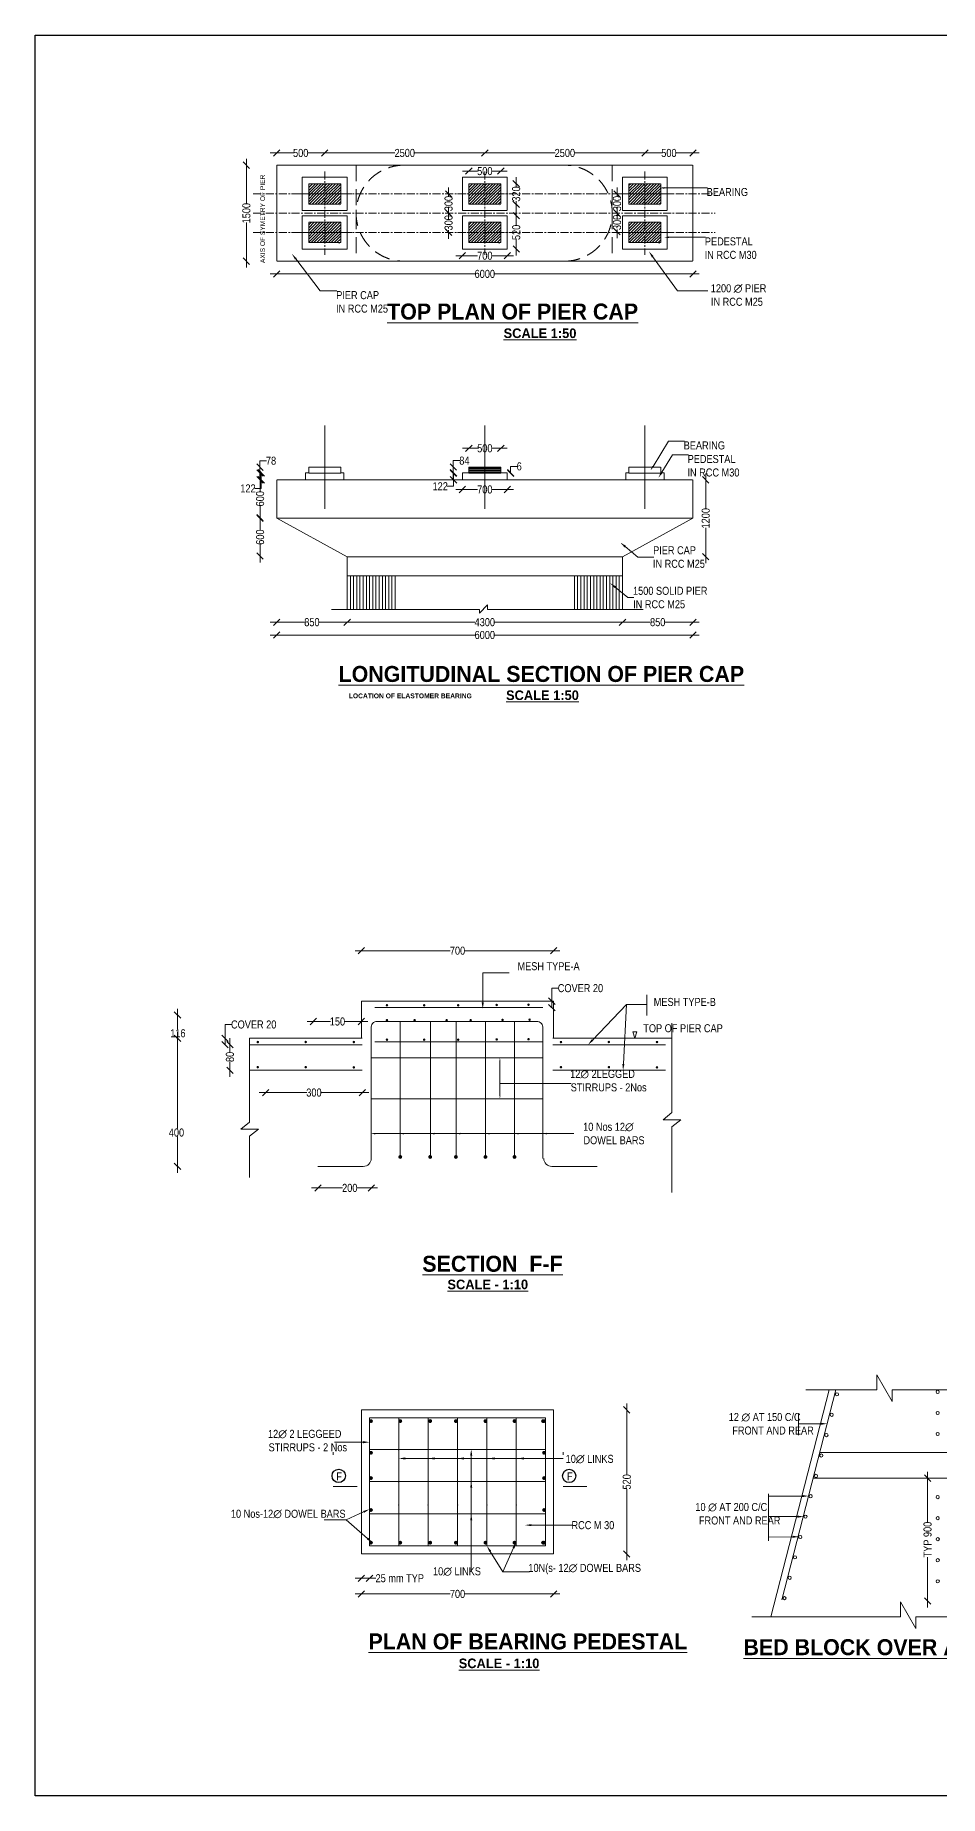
# Model space of a CAD drawing. Header units: millimetres. Extents: x -50489 to 274851, y 124916 to 300735.
# Drawn here: x 202709 to 230961, y 124916 to 179916 of the extents above; entities that cross this region are included whole.
import ezdxf
from ezdxf.enums import TextEntityAlignment as Align

# ---------------------------------------------------------------- set-up
doc = ezdxf.new("R2010")
doc.units = ezdxf.units.MM
doc.linetypes.add('CENTER', pattern=[2, 1.25, -0.25, 0.25, -0.25])
doc.linetypes.add('DASHED', pattern=[0.75, 0.5, -0.25])
for name, color, linetype in [('abutment', 7, 'Continuous'), ('canal', 7, 'Continuous'), ('CENTER', 7, 'CENTER'), ('DASHED', 7, 'DASHED'), ('FIN', 7, 'Continuous'), ('pier', 7, 'Continuous')]:
    doc.layers.add(name, color=color, linetype=linetype)
doc.styles.add('AB', font='arialbd.ttf')
doc.styles.add('arn', font='ARIALN.TTF')
doc.styles.add('CITYBLUEPR', font='cityb___.ttf')

# ---------------------------------------------------------------- blocks, each defined once
blk = doc.blocks.new('_Oblique')
at = {"color": 0, "linetype": 'ByBlock', "lineweight": -2}
blk.add_line((-0.5, -0.5), (0.5, 0.5), dxfattribs=at)

msp = doc.modelspace()

# ---------------------------------------------------------------- hatches: boundary and pattern name
at = {"lineweight": 5}
for points in [[(213255.4, 136621.3, 1), (213135.4, 136621.3, 1)], [(214170.8, 136621.3, 1), (214050.8, 136621.3, 1)], [(215104.9, 136621.3, 1), (214984.9, 136621.3, 1)], [(215908.9, 136621.3, 1), (215788.9, 136621.3, 1)], [(216830.2, 136621.3, 1), (216710.2, 136621.3, 1)], [(217738.6, 136621.3, 1), (217618.6, 136621.3, 1)], [(218629.7, 136621.3, 1), (218509.7, 136621.3, 1)], [(218541.4, 136621.3, -1), (218661.4, 136621.3, -1)], [(213255.4, 135632.5, 1), (213135.4, 135632.5, 1)], [(218541.4, 135632.5, -1), (218661.4, 135632.5, -1)], [(213255.4, 134841.5, 1), (213135.4, 134841.5, 1)], [(218541.4, 134841.5, -1), (218661.4, 134841.5, -1)], [(213255.4, 133843.1, -1), (213135.4, 133843.1, -1)], [(218541.4, 133843.1, 1), (218661.4, 133843.1, 1)], [(213255.4, 132822.4, -1), (213135.4, 132822.4, -1)], [(213255.4, 132822.4, -1), (213135.4, 132822.4, -1)], [(214170.8, 132822.4, -1), (214050.8, 132822.4, -1)], [(215104.9, 132822.4, -1), (214984.9, 132822.4, -1)], [(215908.9, 132822.4, -1), (215788.9, 132822.4, -1)], [(216830.2, 132822.4, -1), (216710.2, 132822.4, -1)], [(217738.6, 132822.4, -1), (217618.6, 132822.4, -1)], [(218629.7, 132822.4, -1), (218509.7, 132822.4, -1)], [(218541.4, 132822.4, 1), (218661.4, 132822.4, 1)], [(218541.4, 132822.4, 1), (218661.4, 132822.4, 1)]]:
    msp.add_hatch(color=256, dxfattribs=at).paths.add_polyline_path(points)
at = {"layer": 'FIN', "lineweight": 5}
for points in [[(213734.6, 149611.8, -1), (213654.6, 149611.8, -1)], [(214896.2, 149612.4, -1), (214816.2, 149612.4, -1)], [(215958.7, 149612.4, -1), (215878.7, 149612.4, -1)], [(217162.4, 149621.3, -1), (217082.4, 149621.3, -1)], [(218156.2, 149627.6, -1), (218076.2, 149627.6, -1)], [(213734.6, 149144.8, -1), (213654.6, 149144.8, -1)], [(214597.1, 149145.5, -1), (214517.1, 149145.5, -1)], [(215598.8, 149145.5, -1), (215518.8, 149145.5, -1)], [(216349.8, 149145.5, -1), (216269.8, 149145.5, -1)], [(217345.3, 149154.3, -1), (217265.3, 149154.3, -1)], [(218190.1, 149160.6, -1), (218110.1, 149160.6, -1)], [(209700.7, 148461.3, -1), (209620.7, 148461.3, -1)], [(211198.1, 148463.9, -1), (211118.1, 148463.9, -1)], [(212700.5, 148461.3, -1), (212620.5, 148461.3, -1)], [(213734.6, 148534.9, -1), (213654.6, 148534.9, -1)], [(214896.2, 148535.6, -1), (214816.2, 148535.6, -1)], [(215958.7, 148535.6, -1), (215878.7, 148535.6, -1)], [(217162.4, 148544.4, -1), (217082.4, 148544.4, -1)], [(218156.2, 148550.7, -1), (218076.2, 148550.7, -1)], [(219168.7, 148461.3, -1), (219088.7, 148461.3, -1)], [(220666.1, 148463.9, -1), (220586.1, 148463.9, -1)], [(222168.5, 148461.3, -1), (222088.5, 148461.3, -1)], [(209700.7, 147677.4, -1), (209620.7, 147677.4, -1)], [(211198.1, 147677.4, -1), (211118.1, 147677.4, -1)], [(212700.5, 147669.7, -1), (212620.5, 147669.7, -1)], [(219168.7, 147677.4, -1), (219088.7, 147677.4, -1)], [(220666.1, 147677.4, -1), (220586.1, 147677.4, -1)], [(222168.5, 147669.7, -1), (222088.5, 147669.7, -1)], [(214170.8, 144873, 1), (214050.8, 144873, 1)], [(215104.9, 144873, 1), (214984.9, 144873, 1)], [(215908.9, 144873, 1), (215788.9, 144873, 1)], [(216830.2, 144873, 1), (216710.2, 144873, 1)], [(217738.6, 144873, 1), (217618.6, 144873, 1)]]:
    msp.add_hatch(color=256, dxfattribs=at).paths.add_polyline_path(points)

# ---------------------------------------------------------------- linework, layer by layer
at = {"lineweight": 5}
for p, q in [((209304.5, 176055.7), (209304.5, 174651.9)), ((210050.9, 176236.1), (210774.7, 176236.1)), ((211950.9, 176236.1), (211227.1, 176236.1)), ((211550.9, 176236.1), (213943.4, 176236.1)), ((216950.9, 176236.1), (214558.5, 176236.1)), ((216550.9, 176236.1), (218943.4, 176236.1)), ((221950.9, 176236.1), (219558.5, 176236.1)), ((221550.9, 176236.1), (222274.7, 176236.1)), ((223450.9, 176236.1), (222727.1, 176236.1)), ((216050.9, 175669.5), (216524.7, 175669.5)), ((217450.9, 175669.5), (216977.1, 175669.5)), ((217731.2, 175475.7), (217731.2, 175181.9)), ((215619.9, 175155.7), (215619.9, 174881.9)), ((220881.8, 175155.7), (220881.8, 174881.9)), ((212199.9, 174603.9), (212200.9, 174602.9)), ((215619.9, 174555.7), (215619.9, 174281.9)), ((215619.9, 174155.7), (215619.9, 174429.5)), ((217199.9, 174603.9), (217200.9, 174602.9)), ((217731.2, 174435.7), (217731.2, 174729.5)), ((217733.9, 174475.7), (217733.9, 173981.9)), ((220881.8, 174555.7), (220881.8, 174293.9)), ((220881.8, 174155.7), (220881.8, 174429.5)), ((222199.9, 174603.9), (222200.9, 174602.9)), ((209304.5, 172655.7), (209304.5, 174059.5)), ((215619.9, 173555.7), (215619.9, 173829.5)), ((220881.8, 173579.7), (220881.8, 173841.5)), ((212199.9, 173403.9), (212200.9, 173402.9)), ((217199.9, 173403.9), (217200.9, 173402.9)), ((217733.9, 173035.7), (217733.9, 173529.5)), ((222199.9, 173403.9), (222200.9, 173402.9)), ((215850.9, 173026.9), (216525.6, 173026.9)), ((217650.9, 173026.9), (216976.3, 173026.9)), ((210050.9, 172457.5), (216444.5, 172457.5)), ((223450.9, 172457.5), (217057.4, 172457.5)), ((216050.9, 167009.9), (216524.7, 167009.9)), ((217450.9, 167009.9), (216977.1, 167009.9)), ((209727.8, 166422.4), (209727.8, 166622.4)), ((209727.8, 166622.4), (209927.8, 166622.4)), ((209727.8, 166042.4), (209727.8, 166422.4)), ((209733.5, 166224.7), (209733.5, 165661.9)), ((209770.6, 166244.7), (209770.6, 165824.7)), ((211150.9, 166244.7), (211250.9, 166244.7)), ((211150.9, 166244.7), (211150.9, 166024.7)), ((211250.9, 166424.7), (211250.9, 166232.7)), ((211250.9, 166232.7), (212250.9, 166232.7)), ((212199.9, 166232.7), (212200.9, 166231.7)), ((212250.9, 166424.7), (212250.9, 166232.7)), ((212250.9, 166244.7), (212350.9, 166244.7)), ((212350.9, 166244.7), (212350.9, 166024.7)), ((215766.7, 166424.7), (215766.7, 166624.7)), ((215766.7, 166624.7), (215966.7, 166624.7)), ((215766.7, 166032.7), (215766.7, 166424.7)), ((215773.6, 166244.7), (215773.6, 165824.7)), ((216050.9, 166244.7), (216050.9, 166024.7)), ((216050.9, 166244.7), (216250.9, 166244.7)), ((216250.9, 166424.7), (216250.9, 166232.7)), ((216250.9, 166424.7), (217250.9, 166424.7)), ((216250.9, 166417.3), (216750.9, 166417.3)), ((216250.9, 166411.1), (216750.9, 166411.1)), ((216250.9, 166404.8), (216750.9, 166404.8)), ((216250.9, 166367.3), (216750.9, 166367.3)), ((216250.9, 166361.1), (216750.9, 166361.1)), ((216250.9, 166354.8), (216750.9, 166354.8)), ((216250.9, 166317.3), (216750.9, 166317.3)), ((216250.9, 166311.1), (216750.9, 166311.1)), ((216250.9, 166304.8), (216750.9, 166304.8)), ((216250.9, 166267.3), (216750.9, 166267.3)), ((216250.9, 166261.1), (216750.9, 166261.1)), ((216250.9, 166254.8), (216750.9, 166254.8)), ((216250.9, 166232.7), (217250.9, 166232.7)), ((216750.9, 166417.3), (217250.9, 166417.3)), ((216750.9, 166411.1), (217250.9, 166411.1)), ((216750.9, 166404.8), (217250.9, 166404.8)), ((216750.9, 166367.3), (217250.9, 166367.3)), ((216750.9, 166361.1), (217250.9, 166361.1)), ((216750.9, 166354.8), (217250.9, 166354.8)), ((216750.9, 166317.3), (217250.9, 166317.3)), ((216750.9, 166311.1), (217250.9, 166311.1)), ((216750.9, 166304.8), (217250.9, 166304.8)), ((216750.9, 166267.3), (217250.9, 166267.3)), ((216750.9, 166261.1), (217250.9, 166261.1)), ((216750.9, 166254.8), (217250.9, 166254.8)), ((217199.9, 166232.7), (217200.9, 166231.7)), ((217250.9, 166424.7), (217250.9, 166232.7)), ((217250.9, 166244.7), (217450.9, 166244.7)), ((217450.9, 166244.7), (217450.9, 166024.7)), ((217557.7, 166232.7), (217557.7, 166444.7)), ((217557.7, 166244.7), (217557.7, 166444.7)), ((217557.7, 166444.7), (217757.7, 166444.7)), ((221150.9, 166244.7), (221250.9, 166244.7)), ((221150.9, 166244.7), (221150.9, 166024.7)), ((221250.9, 166424.7), (221250.9, 166232.7)), ((221250.9, 166232.7), (222250.9, 166232.7)), ((222199.9, 166232.7), (222200.9, 166231.7)), ((222250.9, 166424.7), (222250.9, 166232.7)), ((222250.9, 166244.7), (222350.9, 166244.7)), ((222350.9, 166244.7), (222350.9, 166024.7)), ((223650.9, 166224.7), (223650.9, 165121.3)), ((209770.6, 165758.5), (209570.6, 165758.5)), ((209770.6, 166024.7), (209770.6, 165758.5)), ((215773.6, 165824.7), (215573.6, 165824.7)), ((215773.6, 166024.7), (215773.6, 165824.7)), ((215850.9, 165724), (216525.6, 165724)), ((217650.9, 165724), (216976.3, 165724)), ((209733.5, 164645.5), (209733.5, 165208.3)), ((209733.5, 165024.7), (209733.5, 164461.9)), ((223650.9, 163425.5), (223650.9, 164528.9)), ((209733.5, 163445.5), (209733.5, 164008.3)), ((213250.9, 163624.7), (219050.9, 163624.7)), ((211960.1, 161972), (216584, 161972)), ((216584, 161863.7), (216831.8, 162125.6)), ((216584, 161972), (216584, 161863.7)), ((216831.8, 161972), (216831.8, 162125.6)), ((216831.8, 161972), (221701.8, 161972)), ((210050.9, 161577.3), (211124.7, 161577.3)), ((210050.9, 161177.9), (216444.5, 161177.9)), ((212650.9, 161577.3), (211577.1, 161577.3)), ((212250.9, 161577.3), (216441, 161577.3)), ((223450.9, 161177.9), (217057.4, 161177.9)), ((221250.9, 161577.3), (217060.9, 161577.3)), ((220850.9, 161577.3), (221924.7, 161577.3)), ((223450.9, 161577.3), (222377.1, 161577.3)), ((212698.4, 151315.5), (215673, 151315.5)), ((219098.4, 151315.5), (216123.8, 151315.5)), ((218843.3, 149739.3), (218843.3, 150145.4)), ((218843.3, 150145.4), (219043.3, 150145.4)), ((218843.3, 149539.3), (218843.3, 149939.3)), ((211198.4, 149103.1), (211931.8, 149103.1)), ((213098.4, 149103.1), (212365, 149103.1)), ((208638.6, 148579.3), (208638.6, 149009.9)), ((208638.6, 149009.9), (208838.6, 149009.9)), ((208638.6, 148379.3), (208638.6, 148779.3)), ((208790.6, 148579.3), (208790.6, 148144.7)), ((208790.6, 147379.3), (208790.6, 147851.6)), ((209706.1, 146883.3), (211188.6, 146883.3)), ((213123.6, 146883.3), (211641.1, 146883.3)), ((211339.2, 143904.3), (212305.2, 143904.3)), ((213403.3, 143904.3), (212761, 143904.3)), ((229472.1, 137234.9), (228993, 138066.4)), ((228993, 137597.3), (228993, 138066.4)), ((227507.2, 137597.3), (225685.8, 130508.8)), ((227713.7, 137597.3), (226028.6, 131039.3)), ((226782.5, 137597.3), (228993, 137597.3)), ((229472.1, 137597.3), (232068.4, 137597.3)), ((229472.1, 137597.3), (229472.1, 137234.9)), ((212898.4, 136971.9), (218898.4, 136971.9)), ((212898.4, 132471.9), (212898.4, 136971.9)), ((218898.4, 132471.9), (218898.4, 136971.9)), ((221185.5, 137171.9), (221185.5, 134948.1)), ((213148.4, 136721.9), (218648.4, 136721.9)), ((213148.4, 132721.9), (213148.4, 136721.9)), ((214065.1, 132721.9), (214065.1, 136721.9)), ((214065.1, 136721.9), (214065.1, 132721.9)), ((214981.7, 136721.9), (214981.7, 132721.9)), ((214981.7, 132721.9), (214981.7, 136721.9)), ((215898.4, 132721.9), (215898.4, 136721.9)), ((215898.4, 136721.9), (215898.4, 132721.9)), ((216815.1, 132721.9), (216815.1, 136721.9)), ((216815.1, 136721.9), (216815.1, 132721.9)), ((217731.7, 136721.9), (217731.7, 132721.9)), ((217731.7, 132721.9), (217731.7, 136721.9)), ((218648.4, 132721.9), (218648.4, 136721.9)), ((226547.8, 136852.4), (226547.8, 136179)), ((212019, 135645.6), (212019, 135566.2)), ((213148.4, 135737.8), (218648.4, 135737.8)), ((219197.8, 135645.6), (219197.8, 135566.2)), ((227210.1, 135637.3), (233973.5, 135637.3)), ((233973.5, 134837.3), (227004.5, 134837.3)), ((230580.2, 135037.3), (230580.2, 133465.7)), ((212761.7, 134574.1), (212019, 134574.1)), ((213148.4, 134737.8), (218648.4, 134737.8)), ((219940.6, 134574.1), (219197.8, 134574.1)), ((221185.5, 132271.9), (221185.5, 134495.6)), ((225615.9, 134345.3), (225615.9, 132876.6)), ((213148.4, 133721.9), (218648.4, 133721.9)), ((212418.5, 133532.6), (211732.3, 133532.6)), ((213148.4, 132721.9), (218648.4, 132721.9)), ((212898.4, 132471.9), (218898.4, 132471.9)), ((230580.2, 130800.8), (230580.2, 132372.4)), ((212698.4, 131710.8), (213148.4, 131710.8)), ((213148.4, 131710.8), (213348.4, 131710.8)), ((212698.4, 131220.2), (215673, 131220.2)), ((219098.4, 131220.2), (216123.8, 131220.2)), ((229735.1, 130508.8), (229735.1, 130977.9)), ((230214.2, 130146.4), (229735.1, 130977.9)), ((225094.4, 130508.8), (229735.1, 130508.8)), ((230214.2, 130508.8), (236368.7, 130508.8)), ((230214.2, 130508.8), (230214.2, 130146.4))]:
    msp.add_line(p, q, dxfattribs=at)
at = {"lineweight": 5, "ltscale": 200}
for p, q in [((211750.9, 167724.7), (211750.9, 165124.7)), ((216750.9, 167724.7), (216750.9, 165124.7)), ((221750.9, 167724.7), (221750.9, 165124.7))]:
    msp.add_line(p, q, dxfattribs=at)
at = {"lineweight": 5}
for points in [[(222360.2, 175145.1), (223702.9, 175145.1)], [(222500.9, 173603.7), (223645.3, 173603.7)], [(210847.3, 172927.3), (211612.3, 171925.4), (212131.4, 171924.9)], [(221993.4, 173000.2), (222770.5, 171925.4), (223715.2, 171925.4)], [(221138.5, 163939.1), (221533.8, 163614), (222028.4, 163614)], [(220820.2, 162673.6), (221215.5, 162348.5), (221410.1, 162348.5)], [(212948.4, 135962.2), (212061.2, 135962.2)], [(214265.1, 135453.4), (215315.1, 135453.4)], [(215181.7, 135453.4), (216565.1, 135453.4)], [(216098.4, 135453.4), (217815.1, 135453.4)], [(216326.9, 135536.6), (216326.9, 134312.1)], [(217056.7, 135453.4), (219171.9, 135453.4)], [(217973.4, 135453.4), (219197.8, 135453.4)], [(216326.9, 134536.6), (216326.9, 133312.1)], [(212966.6, 133783.7), (212418.5, 133532.6)], [(216326.9, 133520.6), (216326.9, 131940.8)], [(218207.3, 133370.6), (219480.5, 133369.9)], [(216919.4, 132551.2), (217309.1, 131913.5), (218142.4, 131913.5)], [(217648.7, 132657.8), (217309.1, 131913.5)]]:
    msp.add_lwpolyline(points, dxfattribs=at)
at = {"lineweight": 5, "extrusion": (0, 0, -1)}
for points in [[(-222004.4, 166446.1), (-222489, 167229.8), (-222984, 167229.8)], [(-222279.2, 166261.7), (-222612.6, 166805.3), (-223107.6, 166805.3)], [(-227241.6, 136538.1), (-226547.8, 136538.1)], [(-226665, 134278.5), (-225615.9, 134278.5)], [(-213091, 132951.5), (-212418.5, 133532.6)], [(-226515.9, 133636.7), (-225615.9, 133637.8)], [(-226365, 133006.2), (-225615.9, 132997.1)]]:
    msp.add_lwpolyline(points, dxfattribs=at)
at = {"lineweight": 5}
for centre in [(227749.3, 137456.2), (230893.2, 137533), (227585.4, 136819.6), (230893.7, 136875.6), (227421.5, 136183), (230894.3, 136218.3), (227257.6, 135546.4), (227093.7, 134909.7), (226929.8, 134273.1), (230896, 134246.1), (226765.9, 133636.5), (230896.6, 133588.7), (226602, 132999.9), (230897.2, 132931.4), (226438.1, 132363.2), (230897.7, 132274), (226274.2, 131726.6), (230898.3, 131616.6), (226110.3, 131090)]:
    msp.add_circle(centre, 50, dxfattribs=at)
for p in [(214065.1, 135721.9), (214065.1, 134721.9), (214065.1, 133996.9), (214065.1, 133721.9), (214981.7, 133996.9), (215898.4, 133996.9), (216815.1, 133996.9), (217731.7, 133996.9)]:
    msp.add_point(p, dxfattribs=at)
for points in [[(222360.2, 175120.1), (222210.2, 175145.1), (222360.2, 175170.1)], [(222500.9, 173578.7), (222350.9, 173603.7), (222500.9, 173628.7)], [(210820.8, 172907.1), (210725.9, 173086.3), (210873.8, 172947.6)], [(221966.4, 172980.7), (221876.2, 173162.3), (222020.4, 173019.7)], [(221117.3, 163913.3), (220984, 164066.1), (221159.6, 163964.8)], [(220799, 162647.8), (220665.7, 162800.6), (220841.3, 162699.3)], [(212948.4, 135995.5), (213148.4, 135962.2), (212948.4, 135928.8)], [(214265.1, 135420.1), (214065.1, 135453.4), (214265.1, 135486.8)], [(215181.7, 135420.1), (214981.7, 135453.4), (215181.7, 135486.8)], [(216098.4, 135420.1), (215898.4, 135453.4), (216098.4, 135486.8)], [(216293.6, 135536.6), (216326.9, 135736.6), (216360.3, 135536.6)], [(217056.7, 135420.1), (216856.7, 135453.4), (217056.7, 135486.8)], [(217973.4, 135420.1), (217773.4, 135453.4), (217973.4, 135486.8)], [(216293.6, 134536.6), (216326.9, 134736.6), (216360.3, 134536.6)], [(212952.7, 133814), (213148.4, 133867), (212980.5, 133753.4)], [(216293.6, 133520.6), (216326.9, 133720.6), (216360.3, 133520.6)], [(218207.3, 133337.3), (218007.3, 133370.8), (218207.3, 133404)], [(216890.9, 132533.8), (216815.1, 132721.9), (216947.8, 132568.6)], [(217618.4, 132671.6), (217731.7, 132839.8), (217679.1, 132644)]]:
    msp.add_solid(points, dxfattribs=at)
at = {"lineweight": 5, "extrusion": (0, 0, -1)}
for points in [[(-221983.2, 166459.3), (-221925.5, 166318.5), (-222025.7, 166433)], [(-222250.8, 166279.1), (-222174.7, 166091.2), (-222307.7, 166244.3)], [(-227241.6, 136504.7), (-227441.6, 136538.1), (-227241.6, 136571.4)], [(-226665, 134245.2), (-226865, 134278.5), (-226665, 134311.9)], [(-226515.8, 133603.4), (-226715.9, 133636.5), (-226515.9, 133670.1)], [(-213069.2, 132926.3), (-213242.4, 132820.7), (-213112.8, 132976.7)], [(-226365.4, 132972.8), (-226565, 133008.6), (-226364.6, 133039.5)]]:
    msp.add_solid(points, dxfattribs=at)
at = {"layer": 'abutment', "lineweight": 5}
for p, q in [((210250.9, 164824.7), (212450.9, 163624.7)), ((223250.9, 164824.7), (221050.9, 163624.7)), ((212450.9, 163624.7), (212450.9, 161972)), ((221050.9, 163624.7), (221050.9, 161972)), ((212550.9, 163024.7), (212550.9, 161972)), ((212650.9, 163024.7), (212650.9, 161972)), ((212750.9, 163024.7), (212750.9, 161972)), ((212850.9, 163024.7), (212850.9, 161972)), ((212950.9, 163024.7), (212950.9, 161972)), ((213050.9, 163024.7), (213050.9, 161972)), ((213150.9, 163024.7), (213150.9, 161972)), ((213250.9, 163024.7), (213250.9, 161972)), ((213350.9, 163024.7), (213350.9, 161972)), ((213450.9, 163024.7), (213450.9, 161972)), ((213550.9, 163024.7), (213550.9, 161972)), ((213650.9, 163024.7), (213650.9, 161972)), ((213750.9, 163024.7), (213750.9, 161972)), ((213850.9, 163024.7), (213850.9, 161972)), ((213950.9, 163024.7), (213950.9, 161972)), ((219550.9, 163024.7), (219550.9, 161972)), ((219650.9, 163024.7), (219650.9, 161972)), ((219750.9, 163024.7), (219750.9, 161972)), ((219850.9, 163024.7), (219850.9, 161972)), ((219950.9, 163024.7), (219950.9, 161972)), ((220050.9, 163024.7), (220050.9, 161972)), ((220150.9, 163024.7), (220150.9, 161972)), ((220250.9, 163024.7), (220250.9, 161972)), ((220350.9, 163024.7), (220350.9, 161972)), ((220450.9, 163024.7), (220450.9, 161972)), ((220550.9, 163024.7), (220550.9, 161972)), ((220650.9, 163024.7), (220650.9, 161972)), ((220750.9, 163024.7), (220750.9, 161972)), ((220850.9, 163024.7), (220850.9, 161972)), ((220950.9, 163024.7), (220950.9, 161972)), ((213392, 149108.9), (218366.4, 149108.7)), ((213203.3, 147969.5), (218562.5, 147969.3)), ((213203.3, 146693.2), (218562.5, 146692.9))]:
    msp.add_line(p, q, dxfattribs=at)
for points in [[(217223, 147879.3), (217223, 147169), (219447, 147169)], [(217223, 146783), (217223, 147169)]]:
    msp.add_lwpolyline(points, dxfattribs=at)
for points in [[(217208, 147879.3), (217223, 147969.3), (217238, 147879.3)], [(217238, 146783), (217223, 146693), (217208, 146783)]]:
    msp.add_solid(points, dxfattribs=at)
at = {"layer": 'canal', "lineweight": 5, "ltscale": 25}
for p, q in [((221369.3, 148785.1), (221494.3, 148785.1)), ((221431.8, 148579.3), (221369.3, 148785.1)), ((221494.3, 148785.1), (221431.8, 148579.3)), ((222390.7, 148579.3), (222593.8, 148579.3))]:
    msp.add_line(p, q, dxfattribs=at)
at = {"layer": 'canal', "linetype": 'Continuous'}
msp.add_lwpolyline([(274850.6, 124915.5), (202708.9, 124915.5), (202708.9, 179915.5), (274850.6, 179915.5)], close=True, dxfattribs=at)
for centre in [(212187.1, 134908.8), (219385.4, 134906.2)]:
    msp.add_circle(centre, 208.7, dxfattribs=at)
at = {"layer": 'CENTER', "lineweight": 5, "ltscale": 200}
for p, q in [((211750.9, 175655.7), (211750.9, 173055.7)), ((216750.9, 175655.7), (216750.9, 173055.7)), ((221750.9, 175655.7), (221750.9, 173055.7)), ((209516.5, 174955.7), (223947.7, 174955.7)), ((210900.9, 174955.7), (212600.9, 174955.7)), ((215900.9, 174955.7), (217600.9, 174955.7)), ((220900.9, 174955.7), (222600.9, 174955.7)), ((209516.5, 174355.7), (223947.7, 174355.7)), ((209516.5, 173753.4), (223947.7, 173753.4)), ((210900.9, 173755.7), (212600.9, 173755.7)), ((215900.9, 173753.4), (217600.9, 173753.4)), ((220900.9, 173753.4), (222600.9, 173753.4))]:
    msp.add_line(p, q, dxfattribs=at)
at = {"layer": 'DASHED', "lineweight": 5, "ltscale": 25}
for p, q in [((210250.9, 175855.7), (223250.9, 175855.7)), ((210250.9, 175855.7), (210250.9, 172855.7)), ((211050.9, 174435.7), (211050.9, 175475.7)), ((211050.9, 175475.7), (212450.9, 175475.7)), ((212450.9, 175475.7), (212450.9, 174435.7)), ((216050.9, 174435.7), (216050.9, 175475.7)), ((216050.9, 175475.7), (217450.9, 175475.7)), ((217450.9, 175475.7), (217450.9, 174435.7)), ((221050.9, 174435.7), (221050.9, 175475.7)), ((221050.9, 175475.7), (222450.9, 175475.7)), ((222450.9, 175475.7), (222450.9, 174435.7)), ((223250.9, 175855.7), (223250.9, 172855.7)), ((211250.9, 175275.7), (212250.9, 175275.7)), ((211250.9, 174955.7), (211250.9, 175275.7)), ((211250.9, 174635.7), (211250.9, 174955.7)), ((212250.9, 175275.7), (212250.9, 174635.7)), ((216250.9, 174955.7), (216250.9, 175275.7)), ((216250.9, 175275.7), (217250.9, 175275.7)), ((216250.9, 174635.7), (216250.9, 174955.7)), ((217250.9, 175275.7), (217250.9, 174635.7)), ((221250.9, 175275.7), (222250.9, 175275.7)), ((221250.9, 174955.7), (221250.9, 175275.7)), ((221250.9, 174635.7), (221250.9, 174955.7)), ((222250.9, 175275.7), (222250.9, 174635.7)), ((211050.9, 174435.7), (212450.9, 174435.7)), ((211250.9, 174635.7), (212250.9, 174635.7)), ((216050.9, 174435.7), (217450.9, 174435.7)), ((216250.9, 174635.7), (217250.9, 174635.7)), ((221050.9, 174435.7), (222450.9, 174435.7)), ((221250.9, 174635.7), (222250.9, 174635.7)), ((211050.9, 174275.7), (212450.9, 174275.7)), ((211050.9, 173235.7), (211050.9, 174275.7)), ((211250.9, 174075.7), (212250.9, 174075.7)), ((211250.9, 173755.7), (211250.9, 174075.7)), ((212250.9, 174075.7), (212250.9, 173435.7)), ((212450.9, 174275.7), (212450.9, 173235.7)), ((216050.9, 173235.7), (216050.9, 174275.7)), ((216050.9, 174275.7), (217450.9, 174275.7)), ((216250.9, 173755.7), (216250.9, 174075.7)), ((216250.9, 174075.7), (217250.9, 174075.7)), ((217250.9, 174075.7), (217250.9, 173435.7)), ((217450.9, 174275.7), (217450.9, 173235.7)), ((221050.9, 174275.7), (222450.9, 174275.7)), ((221050.9, 173235.7), (221050.9, 174275.7)), ((221250.9, 174075.7), (222250.9, 174075.7)), ((221250.9, 173755.7), (221250.9, 174075.7)), ((222250.9, 174075.7), (222250.9, 173435.7)), ((222450.9, 174275.7), (222450.9, 173235.7)), ((211250.9, 173435.7), (211250.9, 173755.7)), ((211250.9, 173435.7), (212250.9, 173435.7)), ((216250.9, 173435.7), (216250.9, 173755.7)), ((216250.9, 173435.7), (217250.9, 173435.7)), ((221250.9, 173435.7), (221250.9, 173755.7)), ((221250.9, 173435.7), (222250.9, 173435.7)), ((210250.9, 172855.7), (223250.9, 172855.7)), ((211050.9, 173235.7), (212450.9, 173235.7)), ((216050.9, 173235.7), (217450.9, 173235.7)), ((221050.9, 173235.7), (222450.9, 173235.7)), ((211250.9, 166424.7), (212250.9, 166424.7)), ((221250.9, 166424.7), (222250.9, 166424.7)), ((210250.9, 164824.7), (210250.9, 166024.7)), ((210250.9, 166024.7), (223250.9, 166024.7)), ((223250.9, 166024.7), (223250.9, 164824.7)), ((210250.9, 164824.7), (223250.9, 164824.7)), ((212450.9, 163624.7), (221050.9, 163624.7)), ((212450.9, 163024.7), (221050.9, 163024.7))]:
    msp.add_line(p, q, dxfattribs=at)
at = {"layer": 'DASHED', "lineweight": 5, "ltscale": 1000}
for p, q in [((212732.1, 175855.7), (212732.1, 172855.7)), ((220732.1, 175855.7), (220732.1, 172855.7))]:
    msp.add_line(p, q, dxfattribs=at)
for centre, start, end in [((214232.1, 174355.7), 90, 270), ((219232.1, 174355.7), 270, 90)]:
    msp.add_arc(centre, 1500, start, end, dxfattribs=at)
at = {"layer": 'FIN', "lineweight": 5}
for p, q in [((218898.4, 149739.3), (212898.4, 149739.3)), ((212898.4, 148576.8), (212898.4, 149739.3)), ((218898.4, 148579.3), (218898.4, 149739.3)), ((221176.1, 149634), (221813.1, 149634)), ((221813.1, 149634), (221813.1, 149934)), ((221813.1, 149934), (221813.1, 149291.5)), ((207153.7, 149503.1), (207153.7, 148862.4)), ((213312.5, 149539.3), (218562.5, 149539.3)), ((214102.7, 144826.8), (214102.7, 149108.7)), ((215052.3, 144826.8), (215052.3, 149108.7)), ((215855.8, 144826.8), (215855.8, 149108.7)), ((216774.1, 144826.8), (216774.1, 149108.7)), ((217681.9, 144826.8), (217681.9, 149108.7)), ((222593.8, 149057.1), (222593.9, 146259)), ((207153.7, 148776.8), (207153.7, 145761.9)), ((207153.7, 148376.8), (207153.7, 148606.9)), ((212918.4, 148579.3), (209406.1, 148579.3)), ((209406.1, 148579.3), (209406.1, 145963.9)), ((213203.3, 144826.8), (213203.3, 148950.2)), ((218562.5, 144826.8), (218562.5, 148950.2)), ((218878.4, 148579.3), (222390.7, 148579.3)), ((212918.4, 148379.3), (209406.1, 148379.3)), ((213312.5, 148469.3), (218562.5, 148469.3)), ((218878.4, 148379.3), (222390.7, 148379.3)), ((212918.4, 147579.3), (209406.1, 147579.3)), ((218878.4, 147579.3), (222390.7, 147579.3)), ((209406.1, 145963.9), (209134.2, 145741)), ((222593.9, 146259), (222321.9, 146036.1)), ((222321.9, 146036.1), (222873.3, 146036.1)), ((222873.3, 146036.1), (222593.9, 145818.3)), ((222593.9, 145818.3), (222593.9, 143766.1)), ((207153.7, 144376.8), (207153.7, 145506.4)), ((209134.2, 145741), (209685.6, 145741)), ((209685.6, 145741), (209406.1, 145523.2)), ((209406.1, 145523.2), (209406.1, 144235.8)), ((211539.2, 144576.8), (212953.3, 144576.8)), ((220257.6, 144576.8), (218843.5, 144576.8))]:
    msp.add_line(p, q, dxfattribs=at)
for points in [[(216686.4, 149698.8), (216686.4, 150623.1), (217515.2, 150623.1)], [(220113.1, 148523.8), (221176.1, 149634)], [(221079, 147779), (221176.1, 149634)], [(213332.3, 145602), (214645.6, 145602)], [(214231.7, 145602), (215545, 145602)], [(215181.3, 145602), (216494.6, 145602)], [(215984.8, 145602), (217298.1, 145602)], [(216903.1, 145602), (218216.4, 145602)], [(217810.9, 145602), (219124.2, 145602)], [(218691.5, 145602), (219531.9, 145602)]]:
    msp.add_lwpolyline(points, dxfattribs=at)
for centre, radius, start, end in [((213389.6, 148920.2), 188.7, 89.28483, 189.12625), ((218376.2, 148920.2), 188.7, 350.87375, 93.00189), ((212953.3, 144826.8), 250, 270, 0), ((218843.5, 144826.8), 250, 180, 270)]:
    msp.add_arc(centre, radius, start, end, dxfattribs=at)
for points in [[(216719.8, 149698.8), (216686.4, 149498.8), (216653.1, 149698.8)], [(220137.2, 148500.7), (219974.8, 148379.3), (220089.1, 148546.8)], [(221112.3, 147777.3), (221068.6, 147579.3), (221045.8, 147780.8)], [(213332.3, 145577), (213182.3, 145602), (213332.3, 145627)], [(214231.7, 145577), (214081.7, 145602), (214231.7, 145627)], [(215181.3, 145577), (215031.3, 145602), (215181.3, 145627)], [(215984.8, 145577), (215834.8, 145602), (215984.8, 145627)], [(216903.1, 145577), (216753.1, 145602), (216903.1, 145627)], [(217810.9, 145577), (217660.9, 145602), (217810.9, 145627)], [(218691.5, 145577), (218541.5, 145602), (218691.5, 145627)]]:
    msp.add_solid(points, dxfattribs=at)
at = {"layer": 'pier', "lineweight": 5}
for p, q in [((211250.9, 175247.4), (211279.2, 175275.7)), ((211250.9, 175157.6), (211369, 175275.7)), ((211250.9, 175067.8), (211458.8, 175275.7)), ((211250.9, 174978), (211548.6, 175275.7)), ((211250.9, 174888.2), (211318.4, 174955.7)), ((211250.9, 174798.4), (211408.2, 174955.7)), ((211250.9, 174708.6), (211498, 174955.7)), ((211267.8, 174635.7), (211587.8, 174955.7)), ((211318.4, 174955.7), (211638.4, 175275.7)), ((211357.6, 174635.7), (211677.6, 174955.7)), ((211408.2, 174955.7), (211728.2, 175275.7)), ((211447.4, 174635.7), (211750.9, 174939.2)), ((211498, 174955.7), (211750.9, 175208.6)), ((211587.8, 174955.7), (211750.9, 175118.8)), ((211677.6, 174955.7), (211750.9, 175029)), ((211750.9, 175208.6), (211818, 175275.7)), ((211750.9, 175118.8), (211907.8, 175275.7)), ((211750.9, 175029), (211997.6, 175275.7)), ((211750.9, 174939.2), (211767.4, 174955.7)), ((211750.9, 174849.4), (211857.2, 174955.7)), ((211750.9, 174759.6), (211947, 174955.7)), ((211750.9, 174669.8), (212036.8, 174955.7)), ((211767.4, 174955.7), (212087.4, 175275.7)), ((211806.6, 174635.7), (212126.6, 174955.7)), ((211857.2, 174955.7), (212177.2, 175275.7)), ((211896.4, 174635.7), (212216.4, 174955.7)), ((211947, 174955.7), (212250.9, 175259.6)), ((211986.2, 174635.7), (212250.9, 174900.4)), ((212036.8, 174955.7), (212250.9, 175169.8)), ((212126.6, 174955.7), (212250.9, 175080)), ((212216.4, 174955.7), (212250.9, 174990.2)), ((216250.9, 175247.4), (216279.2, 175275.7)), ((216250.9, 175157.6), (216369, 175275.7)), ((216250.9, 175067.8), (216458.8, 175275.7)), ((216250.9, 174978), (216548.6, 175275.7)), ((216250.9, 174888.2), (216318.4, 174955.7)), ((216250.9, 174798.4), (216408.2, 174955.7)), ((216250.9, 174708.6), (216498, 174955.7)), ((216267.8, 174635.7), (216587.8, 174955.7)), ((216318.4, 174955.7), (216638.4, 175275.7)), ((216357.6, 174635.7), (216677.6, 174955.7)), ((216408.2, 174955.7), (216728.2, 175275.7)), ((216447.4, 174635.7), (216750.9, 174939.2)), ((216498, 174955.7), (216750.9, 175208.6)), ((216587.8, 174955.7), (216750.9, 175118.8)), ((216677.6, 174955.7), (216750.9, 175029)), ((216750.9, 175208.6), (216818, 175275.7)), ((216750.9, 175118.8), (216907.8, 175275.7)), ((216750.9, 175029), (216997.6, 175275.7)), ((216750.9, 174939.2), (216767.4, 174955.7)), ((216750.9, 174849.4), (216857.2, 174955.7)), ((216750.9, 174759.6), (216947, 174955.7)), ((216750.9, 174669.8), (217036.8, 174955.7)), ((216767.4, 174955.7), (217087.4, 175275.7)), ((216806.6, 174635.7), (217126.6, 174955.7)), ((216857.2, 174955.7), (217177.2, 175275.7)), ((216896.4, 174635.7), (217216.4, 174955.7)), ((216947, 174955.7), (217250.9, 175259.6)), ((216986.2, 174635.7), (217250.9, 174900.4)), ((217036.8, 174955.7), (217250.9, 175169.8)), ((217126.6, 174955.7), (217250.9, 175080)), ((217216.4, 174955.7), (217250.9, 174990.2)), ((221250.9, 175218.5), (221308.2, 175275.7)), ((221250.9, 175128.7), (221398, 175275.7)), ((221250.9, 175038.9), (221487.8, 175275.7)), ((221250.9, 174949.1), (221257.6, 174955.7)), ((221250.9, 174859.3), (221347.4, 174955.7)), ((221250.9, 174769.5), (221437.2, 174955.7)), ((221250.9, 174679.7), (221527, 174955.7)), ((221257.6, 174955.7), (221577.6, 175275.7)), ((221296.8, 174635.7), (221616.8, 174955.7)), ((221347.4, 174955.7), (221667.4, 175275.7)), ((221386.6, 174635.7), (221706.6, 174955.7)), ((221437.2, 174955.7), (221750.9, 175269.5)), ((221476.4, 174635.7), (221750.9, 174910.2)), ((221527, 174955.7), (221750.9, 175179.7)), ((221616.8, 174955.7), (221750.9, 175089.8)), ((221706.6, 174955.7), (221750.9, 175000)), ((221750.9, 175269.5), (221757.2, 175275.7)), ((221750.9, 175179.7), (221847, 175275.7)), ((221750.9, 175089.8), (221936.8, 175275.7)), ((221750.9, 175000), (222026.6, 175275.7)), ((221750.9, 174910.2), (221796.4, 174955.7)), ((221750.9, 174820.4), (221886.2, 174955.7)), ((221750.9, 174730.6), (221976, 174955.7)), ((221750.9, 174640.8), (222065.8, 174955.7)), ((221796.4, 174955.7), (222116.4, 175275.7)), ((221835.6, 174635.7), (222155.6, 174955.7)), ((221886.2, 174955.7), (222206.2, 175275.7)), ((221925.4, 174635.7), (222245.4, 174955.7)), ((221976, 174955.7), (222250.9, 175230.6)), ((222065.8, 174955.7), (222250.9, 175140.8)), ((222155.6, 174955.7), (222250.9, 175051)), ((222245.4, 174955.7), (222250.9, 174961.2)), ((211537.2, 174635.7), (211750.9, 174849.4)), ((211627, 174635.7), (211750.9, 174759.6)), ((211716.8, 174635.7), (211750.9, 174669.8)), ((212076, 174635.7), (212250.9, 174810.6)), ((212165.9, 174635.7), (212250.9, 174720.8)), ((216537.2, 174635.7), (216750.9, 174849.4)), ((216627, 174635.7), (216750.9, 174759.6)), ((216716.8, 174635.7), (216750.9, 174669.8)), ((217076, 174635.7), (217250.9, 174810.6)), ((217165.9, 174635.7), (217250.9, 174720.8)), ((221566.2, 174635.7), (221750.9, 174820.4)), ((221656, 174635.7), (221750.9, 174730.6)), ((221745.8, 174635.7), (221750.9, 174640.8)), ((222015.2, 174635.7), (222250.9, 174871.4)), ((222105, 174635.7), (222250.9, 174781.6)), ((222194.8, 174635.7), (222250.9, 174691.8)), ((211250.9, 173990.2), (211336.4, 174075.7)), ((211250.9, 173900.4), (211426.2, 174075.7)), ((211250.9, 173810.6), (211516, 174075.7)), ((211283.5, 173753.4), (211605.9, 174075.7)), ((211373.3, 173753.4), (211695.7, 174075.7)), ((211463.1, 173753.4), (211750.9, 174041.2)), ((211552.9, 173753.4), (211750.9, 173951.4)), ((211642.7, 173753.4), (211750.9, 173861.6)), ((211750.9, 174041.2), (211785.5, 174075.7)), ((211750.9, 173951.4), (211875.3, 174075.7)), ((211750.9, 173861.6), (211965.1, 174075.7)), ((211750.9, 173771.8), (212054.9, 174075.7)), ((211822.3, 173753.4), (212144.7, 174075.7)), ((211912.1, 173753.4), (212234.5, 174075.7)), ((212001.9, 173753.4), (212250.9, 174002.3)), ((212091.7, 173753.4), (212250.9, 173912.5)), ((212181.5, 173753.4), (212250.9, 173822.7)), ((216250.9, 173990.2), (216336.4, 174075.7)), ((216250.9, 173900.4), (216426.2, 174075.7)), ((216250.9, 173810.6), (216516, 174075.7)), ((216283.5, 173753.4), (216605.9, 174075.7)), ((216373.3, 173753.4), (216695.7, 174075.7)), ((216463.1, 173753.4), (216750.9, 174041.2)), ((216552.9, 173753.4), (216750.9, 173951.4)), ((216642.7, 173753.4), (216750.9, 173861.6)), ((216750.9, 174041.2), (216785.5, 174075.7)), ((216750.9, 173951.4), (216875.3, 174075.7)), ((216750.9, 173861.6), (216965.1, 174075.7)), ((216750.9, 173771.8), (217054.9, 174075.7)), ((216822.3, 173753.4), (217144.7, 174075.7)), ((216912.1, 173753.4), (217234.5, 174075.7)), ((217001.9, 173753.4), (217250.9, 174002.3)), ((217091.7, 173753.4), (217250.9, 173912.5)), ((217181.5, 173753.4), (217250.9, 173822.7)), ((221250.9, 174051), (221275.6, 174075.7)), ((221250.9, 173961.2), (221365.4, 174075.7)), ((221250.9, 173871.4), (221455.2, 174075.7)), ((221250.9, 173781.6), (221545, 174075.7)), ((221312.5, 173753.4), (221634.8, 174075.7)), ((221402.3, 173753.4), (221724.6, 174075.7)), ((221492.1, 173753.4), (221750.9, 174012.2)), ((221581.9, 173753.4), (221750.9, 173922.4)), ((221671.7, 173753.4), (221750.9, 173832.6)), ((221750.9, 174012.2), (221814.4, 174075.7)), ((221750.9, 173922.4), (221904.2, 174075.7)), ((221750.9, 173832.6), (221994, 174075.7)), ((221761.5, 173753.4), (222083.8, 174075.7)), ((221851.3, 173753.4), (222173.6, 174075.7)), ((221941.1, 173753.4), (222250.9, 174063.2)), ((222030.9, 173753.4), (222250.9, 173973.4)), ((222120.7, 173753.4), (222250.9, 173883.6)), ((211250.9, 173720.8), (211283.5, 173753.4)), ((211250.9, 173631), (211373.3, 173753.4)), ((211250.9, 173541.2), (211463.1, 173753.4)), ((211250.9, 173451.4), (211552.9, 173753.4)), ((211325.1, 173435.7), (211642.7, 173753.4)), ((211414.9, 173435.7), (211732.5, 173753.4)), ((211504.7, 173435.7), (211750.9, 173682)), ((211594.5, 173435.7), (211750.9, 173592.1)), ((211684.3, 173435.7), (211750.9, 173502.3)), ((211732.5, 173753.4), (211750.9, 173771.8)), ((211750.9, 173682), (211822.3, 173753.4)), ((211750.9, 173592.1), (211912.1, 173753.4)), ((211750.9, 173502.3), (212001.9, 173753.4)), ((211774.1, 173435.7), (212091.7, 173753.4)), ((211863.9, 173435.7), (212181.5, 173753.4)), ((211953.7, 173435.7), (212250.9, 173732.9)), ((212043.5, 173435.7), (212250.9, 173643.1)), ((212133.3, 173435.7), (212250.9, 173553.3)), ((212223.1, 173435.7), (212250.9, 173463.5)), ((216250.9, 173720.8), (216283.5, 173753.4)), ((216250.9, 173631), (216373.3, 173753.4)), ((216250.9, 173541.2), (216463.1, 173753.4)), ((216250.9, 173451.4), (216552.9, 173753.4)), ((216325.1, 173435.7), (216642.7, 173753.4)), ((216414.9, 173435.7), (216732.5, 173753.4)), ((216504.7, 173435.7), (216750.9, 173682)), ((216594.5, 173435.7), (216750.9, 173592.1)), ((216684.3, 173435.7), (216750.9, 173502.3)), ((216732.5, 173753.4), (216750.9, 173771.8)), ((216750.9, 173682), (216822.3, 173753.4)), ((216750.9, 173592.1), (216912.1, 173753.4)), ((216750.9, 173502.3), (217001.9, 173753.4)), ((216774.1, 173435.7), (217091.7, 173753.4)), ((216863.9, 173435.7), (217181.5, 173753.4)), ((216953.7, 173435.7), (217250.9, 173732.9)), ((217043.5, 173435.7), (217250.9, 173643.1)), ((217133.3, 173435.7), (217250.9, 173553.3)), ((217223.1, 173435.7), (217250.9, 173463.5)), ((221250.9, 173691.8), (221312.5, 173753.4)), ((221250.9, 173602), (221402.3, 173753.4)), ((221250.9, 173512.2), (221492.1, 173753.4)), ((221264.2, 173435.7), (221581.9, 173753.4)), ((221354, 173435.7), (221671.7, 173753.4)), ((221443.8, 173435.7), (221750.9, 173742.8)), ((221533.6, 173435.7), (221750.9, 173653)), ((221623.4, 173435.7), (221750.9, 173563.2)), ((221713.2, 173435.7), (221750.9, 173473.4)), ((221750.9, 173742.8), (221761.5, 173753.4)), ((221750.9, 173653), (221851.3, 173753.4)), ((221750.9, 173563.2), (221941.1, 173753.4)), ((221750.9, 173473.4), (222030.9, 173753.4)), ((221803, 173435.7), (222120.7, 173753.4)), ((221892.8, 173435.7), (222210.5, 173753.4)), ((221982.6, 173435.7), (222250.9, 173704)), ((222072.4, 173435.7), (222250.9, 173614.2)), ((222162.2, 173435.7), (222250.9, 173524.4)), ((222210.5, 173753.4), (222250.9, 173793.8))]:
    msp.add_line(p, q, dxfattribs=at)

# ---------------------------------------------------------------- block references
at = {"lineweight": 5, "xscale": 200, "yscale": 200, "zscale": 200}
for p, rotation in [((210250.9, 176236.1), 180), ((211750.9, 176236.1), 180), ((216750.9, 176236.1), 180), ((221750.9, 176236.1), 180), ((209304.5, 175855.7), 90), ((216250.9, 175669.5), 180), ((215619.9, 174955.7), 90), ((217731.2, 175275.7), 90), ((220881.8, 174955.7), 90), ((215619.9, 174355.7), 270), ((215619.9, 174355.7), 90), ((217731.2, 174635.7), 270), ((217733.9, 174275.7), 90), ((220881.8, 174355.7), 270), ((220881.8, 174355.7), 90), ((215619.9, 173755.7), 270), ((220881.8, 173779.7), 270), ((217733.9, 173235.7), 270), ((209304.5, 172855.7), 270), ((216050.9, 173026.9), 180), ((210250.9, 172457.5), 180), ((216250.9, 167009.9), 180), ((209727.8, 166422.4), 90), ((209727.8, 166242.4), 270), ((209733.5, 166024.7), 90), ((209770.6, 166244.7), 90), ((209770.6, 166024.7), 270), ((215766.7, 166424.7), 90), ((215766.7, 166232.7), 270), ((215773.6, 166244.7), 90), ((215773.6, 166024.7), 270), ((217557.7, 166244.7), 90), ((217557.7, 166232.7), 270), ((223650.9, 166024.7), 90), ((216050.9, 165724), 180), ((209733.5, 164845.5), 270), ((209733.5, 164824.7), 90), ((209733.5, 163645.5), 270), ((223650.9, 163625.5), 270), ((210250.9, 161577.3), 180), ((210250.9, 161177.9), 180), ((212450.9, 161577.3), 180), ((221050.9, 161577.3), 180), ((212898.4, 151315.5), 180), ((218843.3, 149739.3), 90), ((218843.3, 149539.3), 270), ((211398.4, 149103.1), 180), ((208638.6, 148579.3), 90), ((208638.6, 148379.3), 270), ((208790.6, 148379.3), 90), ((208790.6, 147579.3), 270), ((209906.1, 146883.3), 180), ((211539.2, 143904.3), 180), ((221185.5, 136971.9), 90), ((230580.2, 134837.3), 90), ((221185.5, 132471.9), 270), ((212898.4, 131710.8), 180), ((212898.4, 131220.2), 180), ((230580.2, 131000.8), 270)]:
    msp.add_blockref('_Oblique', p, dxfattribs=dict(at, rotation=rotation))
for p in [(211750.9, 176236.1), (216750.9, 176236.1), (221750.9, 176236.1), (223250.9, 176236.1), (217250.9, 175669.5), (217450.9, 173026.9), (223250.9, 172457.5), (217250.9, 167009.9), (217450.9, 165724), (212450.9, 161577.3), (221050.9, 161577.3), (223250.9, 161577.3), (223250.9, 161177.9), (218898.4, 151315.5), (212898.4, 149103.1), (212923.6, 146883.3), (213203.3, 143904.3), (213148.4, 131710.8), (218898.4, 131220.2)]:
    msp.add_blockref('_Oblique', p, dxfattribs=at)
at = {"layer": 'FIN', "lineweight": 5, "xscale": 200, "yscale": 200, "zscale": 200}
for p, rotation in [((207153.7, 149303.1), 90), ((207153.7, 148576.8), 270), ((207153.7, 148576.8), 90), ((207153.7, 144576.8), 270)]:
    msp.add_blockref('_Oblique', p, dxfattribs=dict(at, rotation=rotation))

# ---------------------------------------------------------------- texts
at = {"lineweight": 5}
msp.add_text('AXIS OF SYMETRY OF PIER', height=150, rotation=90, dxfattribs=at).set_placement((209885.4, 172797.4))
at = {"linetype": 'Continuous', "style": 'arn'}
for s, p in [('BEARING', (223682.4, 174893.4)), ('PEDESTAL', (223624, 173349.8)), ('IN RCC M30', (223618.7, 172928.7)), ('PIER CAP', (212110.1, 171671)), ('1200 ∅ PIER', (223809.1, 171884.9)), ('IN RCC M25', (223812.5, 171463.8)), ('IN RCC M25', (212104.8, 171249.9)), ('BEARING', (222963.2, 166975.8)), ('PEDESTAL', (223085.9, 166551.4)), ('IN RCC M30', (223080.6, 166130.2)), ('PIER CAP', (222007.1, 163700)), ('IN RCC M25', (222001.8, 163278.9)), ('1500 SOLID PIER', (221380.1, 162434.5)), ('IN RCC M25', (221383.5, 162013.4)), ('TOP OF PIER CAP', (221700.5, 148768.1)), ('12 ∅ AT 150 C/C ', (224369.3, 136623)), (' FRONT AND REAR ', (224400, 136201.9)), ('12∅ 2 LEGGEED ', (209979.8, 136097.6)), ('STIRRUPS - 2 Nos', (209997.6, 135676.5)), ('10∅ LINKS', (219276.8, 135316.4)), ('10 Nos-12∅ DOWEL BARS', (208820.8, 133601.3)), ('10 ∅ AT 200 C/C ', (223327.4, 133812.2)), ('RCC M 30', (219458, 133244.8)), (' FRONT AND REAR ', (223358.1, 133391.1)), ('10∅ LINKS', (215133, 131803.8)), ('10N(s- 12∅ DOWEL BARS', (218111.8, 131910.7))]:
    msp.add_text(s, height=250, dxfattribs=at).set_placement(p)
at = {"lineweight": 5}
for s, height, style, p in [('%%uTOP PLAN OF PIER CAP', 500, 'CITYBLUEPR', (213700.1, 171032.5)), ('%%USCALE 1:50', 300, 'CITYBLUEPR', (217338, 170455.4)), ('%%uLONGITUDINAL SECTION OF PIER CAP', 500, 'CITYBLUEPR', (212182.9, 159711.5)), ('LOCATION OF ELASTOMER BEARING', 150, 'AB', (212503.4, 159202.1)), ('%%USCALE 1:50', 300, 'CITYBLUEPR', (217414, 159146.7)), ('%%uSECTION  F-F', 500, 'CITYBLUEPR', (214799.7, 141286.4)), ('%%USCALE - 1:10', 300, 'CITYBLUEPR', (215583.4, 140740.4)), ('F', 250, 'arn', (212113.3, 134766.7)), ('F', 250, 'arn', (219315.8, 134770.6)), ('%%uPLAN OF BEARING PEDESTAL', 500, 'CITYBLUEPR', (213117.1, 129488.5)), ('%%USCALE - 1:10', 300, 'CITYBLUEPR', (215935.8, 128903.1))]:
    msp.add_text(s, height=height, dxfattribs=dict(at, style=style)).set_placement(p)
at = {"lineweight": 5, "style": 'CITYBLUEPR'}
msp.add_text('%%UBED BLOCK OVER ABUTMENT', height=500, dxfattribs=at).set_placement((229825.9, 129308.3), align=Align.CENTER)
at = {"lineweight": 5, "char_height": 250, "attachment_point": 5, "style": 'arn'}
for s, insert in [('\\A1;500', (211000.9, 176236.1)), ('\\A1;2500', (214250.9, 176236.1)), ('\\A1;2500', (219250.9, 176236.1)), ('\\A1;500', (222500.9, 176236.1)), ('\\A1;500', (216750.9, 175669.5)), ('\\A1;700', (216750.9, 173026.9)), ('\\A1;6000', (216750.9, 172457.5)), ('\\A1;78', (210074.1, 166622.4)), ('\\A1;84', (216113.3, 166624.7)), ('\\A1;500', (216750.9, 167009.9)), ('\\A1;6', (217825.5, 166444.7)), ('\\A1;122', (209354.5, 165758.5)), ('\\A1;122', (215357.5, 165824.7)), ('\\A1;700', (216750.9, 165724)), ('\\A1;850', (211350.9, 161577.3)), ('\\A1;4300', (216750.9, 161577.3)), ('\\A1;850', (222150.9, 161577.3)), ('\\A1;6000', (216750.9, 161177.9)), ('\\A1;700', (215898.4, 151315.5)), ('\\A1;COVER 20', (219737.7, 150145.4)), ('\\A1;COVER 20', (209533.1, 149009.9)), ('\\A1;150', (212148.4, 149103.1)), ('\\A1;300', (211414.8, 146883.3)), ('\\A1;200', (212533.1, 143904.3)), ('\\A1;25 mm TYP', (214094.2, 131710.8)), ('\\A1;700', (215898.4, 131220.2))]:
    msp.add_mtext(s, dxfattribs=dict(at, insert=insert))
at = {"lineweight": 5, "char_height": 250, "attachment_point": 5, "rotation": 90, "style": 'arn'}
for s, insert in [('\\A1;320', (217731.2, 174955.7)), ('\\A1;1500', (209304.5, 174355.7)), ('\\A1;300', (215619.9, 174655.7)), ('\\A1;300', (220881.8, 174655.7)), ('\\A1;300', (215619.9, 174055.7)), ('\\A1;520', (217733.9, 173755.7)), ('\\A1;300', (220881.8, 174067.7)), ('\\A1;600', (209733.5, 165435.1)), ('\\A1;1200', (223650.9, 164825.1)), ('\\A1;600', (209733.5, 164235.1)), ('\\A1;80', (208790.6, 147998.1)), ('\\A1;520', (221185.5, 134721.9)), ('\\A1;TYP 900', (230580.2, 132919.1))]:
    msp.add_mtext(s, dxfattribs=dict(at, insert=insert))
at = {"layer": 'FIN', "linetype": 'Continuous', "style": 'arn'}
for s, p in [('MESH TYPE-A', (217771.2, 150706.3)), ('MESH TYPE-B', (222027.2, 149590.4)), ('12∅ 2LEGGED', (219416.9, 147342.1)), ('STIRRUPS - 2Nos', (219434.6, 146921)), ('10 Nos 12∅ ', (219822.8, 145689.7)), ('DOWEL BARS', (219832, 145268.6))]:
    msp.add_text(s, height=250, dxfattribs=at).set_placement(p)
at = {"layer": 'FIN', "lineweight": 5, "char_height": 250, "attachment_point": 5, "style": 'arn'}
for s, insert in [('\\A2;116', (207163.6, 148734.6)), ('\\A2;400', (207120, 145634.2))]:
    msp.add_mtext(s, dxfattribs=dict(at, insert=insert))

doc.saveas('drawing.dxf')
